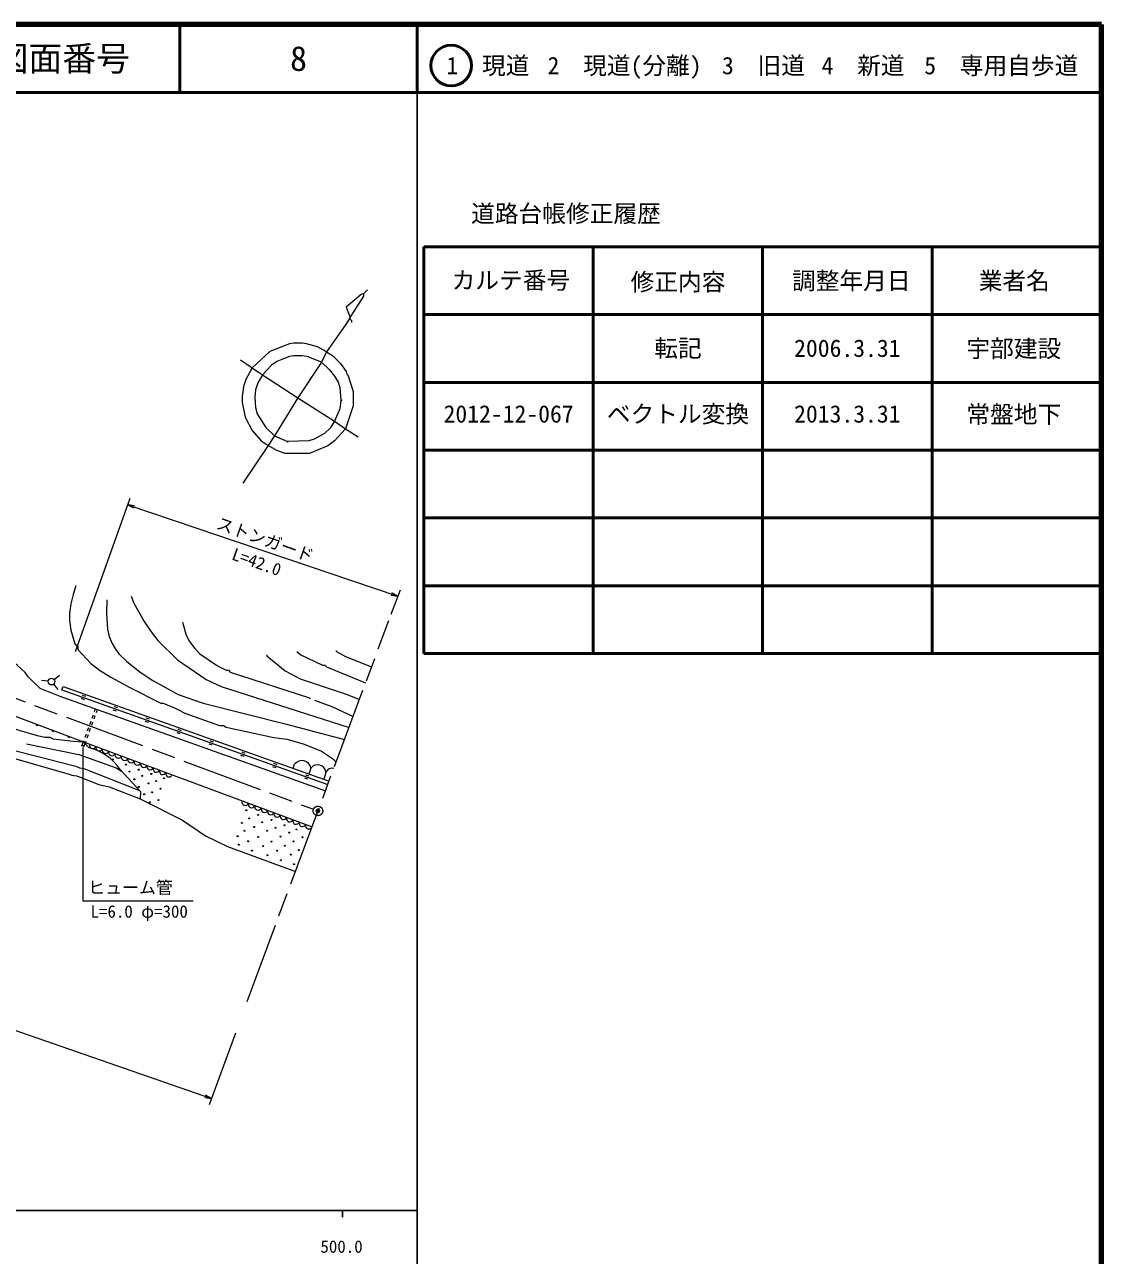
# Model space of a CAD drawing. Units: millimetres, scale not verified. Extents: x 40000 to 680000, y 20000 to 380000.
# Drawn here: x 521062 to 680000, y 198357 to 380000 of the extents above; entities that cross this region are included whole.
import ezdxf
from ezdxf.enums import TextEntityAlignment as Align

# ---------------------------------------------------------------- set-up
doc = ezdxf.new("R2010")
doc.units = ezdxf.units.MM
doc.header["$LTSCALE"] = 1000
doc.header["$PDMODE"] = 32
doc.header["$PDSIZE"] = 500
doc.linetypes.add('CHAIN', pattern=[18.5, 12, -1.5, 3.5, -1.5])
for name, color, linetype, lineweight in [('M-BGD', 7, 'Continuous', 13), ('M-BMK', 2, 'CHAIN', 13), ('M-STR-HTXT', 7, 'Continuous', 13), ('M-TTL', 2, 'Continuous', 140), ('M-TTL-BAND', 7, 'Continuous', 25), ('M-TTL-FRAM', 2, 'Continuous', 50), ('M-TTL-LINE', 7, 'Continuous', 50)]:
    doc.layers.add(name, color=color, linetype=linetype, lineweight=lineweight)
doc.layers.add('M-OTRS', color=6, linetype='Continuous')
doc.layers.add('M-TTL-TXT', color=7, linetype='Continuous')
doc.styles.add('ＭＳ ゴシック', font='')
doc.styles.get('ＭＳ ゴシック').set_extended_font_data('MS Gothic')

# ---------------------------------------------------------------- blocks, each defined once
blk = doc.blocks.new('電力柱1')
at = {"color": 7, "linetype": 'Continuous', "lineweight": 13}
for p, q in [((-0.49, 0.061), (-1.483, 0.18)), ((0.4, 0.311), (1.186, 0.93)), ((0.316, -0.391), (0.934, -1.176))]:
    blk.add_line(p, q, dxfattribs=at)
blk.add_circle((0.007, 0.002), 0.5, dxfattribs=at)
blk = doc.blocks.new('open_arrow')
at = {"color": 0, "linetype": 'Continuous', "lineweight": -2}
blk.add_lwpolyline([(7.5, 1.25), (0, 0), (7.5, -1.25)], dxfattribs=at)

msp = doc.modelspace()

# ---------------------------------------------------------------- linework, layer by layer
at = {"layer": 'M-BGD'}
for p, q in [((571653, 340840), (571145, 340332)), ((565642, 331696), (564880, 330172)), ((552942, 330511), (554635, 329325)), ((554635, 329325), (556159, 328309)), ((564880, 330172), (561409, 324923)), ((556159, 328309), (561409, 324923)), ((561409, 324923), (557937, 319335)), ((561409, 324923), (566827, 321451)), ((567759, 324584), (567928, 324584)), ((566827, 321451), (568436, 320351)), ((568436, 320351), (570299, 319165)), ((557006, 317895), (553281, 312307)), ((557937, 319335), (557006, 317895)), ((557937, 319335), (559885, 318488)), ((559885, 318488), (559885, 318319)), ((528897, 288262), (528897, 287754)), ((528897, 287754), (530844, 285722)), ((521606, 283742), (523299, 282065)), ((533807, 283690), (536601, 282166)), ((509024, 281882), (529745, 274170)), ((523299, 282065), (526237, 280896)), ((526572, 281838), (526740, 282309)), ((526572, 281838), (565818, 267868)), ((526740, 282309), (565993, 268336)), ((526237, 280896), (565469, 266930)), ((529389, 280570), (529860, 280402)), ((529557, 281041), (530028, 280873)), ((531157, 278083), (530987, 277613)), ((531440, 277983), (531270, 277512)), ((531496, 279024), (531327, 278554)), ((531779, 278923), (531609, 278453)), ((534100, 278893), (534571, 278726)), ((534267, 279364), (534739, 279197)), ((530478, 276202), (530308, 275732)), ((530761, 276101), (530591, 275631)), ((530818, 277143), (530648, 276672)), ((531100, 277042), (530930, 276572)), ((538810, 277216), (539281, 277049)), ((538978, 277688), (539449, 277520)), ((559715, 276747), (568287, 274502)), ((529799, 274321), (529630, 273850)), ((530139, 275261), (529969, 274791)), ((530421, 275161), (530252, 274690)), ((543521, 275540), (543992, 275372)), ((543688, 276011), (544159, 275843)), ((548399, 274334), (548870, 274166)), ((559800, 274546), (562340, 273784)), ((521361, 273869), (529066, 272260)), ((529630, 273850), (529528, 273567)), ((529745, 274170), (563489, 261610)), ((529745, 274170), (530579, 273269)), ((529912, 273750), (529809, 273464)), ((530082, 274220), (529912, 273750)), ((548231, 273863), (548702, 273695)), ((553109, 272657), (553580, 272489)), ((562340, 273784), (564880, 272768)), ((564880, 272768), (566489, 271667)), ((529066, 272260), (534569, 270313)), ((552942, 272186), (553413, 272018)), ((557820, 270980), (558291, 270813)), ((560722, 270212), (560923, 270832)), ((566489, 271667), (567031, 271125)), ((527627, 269381), (528050, 269212)), ((528643, 270567), (529151, 270313)), ((534569, 270313), (535364, 269836)), ((535146, 270071), (538166, 266808)), ((557652, 270509), (558123, 270341)), ((562362, 268832), (562833, 268665)), ((562530, 269303), (563001, 269136)), ((563322, 270280), (563036, 269389)), ((565541, 269694), (565240, 268604)), ((538166, 266808), (538125, 265741)), ((538125, 265741), (544375, 262587)), ((544375, 262587), (547751, 260261)), ((547751, 260261), (551034, 258704)), ((551034, 258704), (561036, 255019))]:
    msp.add_line(p, q, dxfattribs=at)
at = {"layer": 'M-BGD', "linetype": 'CHAIN'}
msp.add_line((553897, 235838), (574826, 292069), dxfattribs=at)
at = {"layer": 'M-BGD'}
for points in [[(571145, 340332), (570722, 340163), (568521, 338300), (569113, 336776)], [(569113, 336776), (571145, 339909), (571145, 340332)], [(569113, 336776), (568436, 335675), (565642, 331696)], [(569367, 336014), (569367, 336268), (569113, 336522), (569113, 336776)], [(565642, 331696), (564287, 332458), (562679, 332881), (562086, 332966), (560816, 332966), (560139, 332881), (557260, 331781), (554635, 329325)], [(564880, 330172), (562763, 331019), (562001, 331103), (560731, 331103), (560139, 331019), (559038, 330595), (558276, 330257), (557514, 329749), (556159, 328309)], [(565642, 331696), (566489, 331188), (567674, 330003), (568521, 328817), (568605, 328394), (568775, 328309), (569537, 325854), (569537, 323737), (568436, 320351)], [(554635, 329325), (553704, 327632), (553365, 326616), (553196, 325092), (553196, 324245), (553619, 322044), (554635, 320097), (555990, 318573), (557006, 317895)], [(564880, 330172), (566065, 329071), (566827, 328140), (567335, 327209), (567589, 326447), (567759, 324584)], [(556159, 328309), (555482, 327124), (555143, 326108), (555059, 325007), (555143, 323483), (555397, 322552), (556667, 320520), (557937, 319335)], [(567759, 324584), (567589, 323314), (566827, 321451)], [(568436, 320351), (566827, 318573), (565811, 317811), (563102, 316710), (559546, 316710), (558276, 317133), (557006, 317895)], [(566827, 321451), (566150, 320435), (565303, 319673), (563779, 318827), (563017, 318573), (559885, 318488)], [(528643, 297152), (528219, 295882), (527881, 294527), (527711, 293088), (527711, 292072), (527881, 290633), (528473, 288601), (528897, 288262)], [(533215, 295120), (533130, 293088), (533299, 290802), (533553, 289701), (533977, 288685), (534485, 287839), (534993, 287161), (536093, 286061), (538125, 284452), (539988, 283182), (543713, 281150), (547439, 279880), (559715, 276747)], [(536771, 295628), (537194, 294612), (538718, 291903), (539734, 290379), (540750, 289109), (543629, 286230), (547862, 283351), (550063, 282335), (568944, 276266)], [(544391, 291818), (544899, 289871), (545407, 288939), (546169, 287923), (546931, 287161), (549386, 285468), (549809, 285214)], [(561239, 287500), (561832, 286992), (565049, 285468), (565388, 285468), (565642, 285214), (571388, 282833)], [(566997, 287669), (567081, 287500), (568436, 286738), (572276, 285218)], [(530844, 285722), (532114, 284706), (533807, 283690)], [(549809, 285214), (550825, 284706), (551164, 284706), (551418, 284452), (563102, 280642), (563271, 280557)], [(556837, 286992), (556837, 286823), (559546, 284621)], [(559546, 284621), (561747, 283436), (568690, 281150), (570473, 280375)], [(536601, 282166), (541173, 279880), (541512, 279880), (543290, 279118)], [(529718, 274096), (528219, 274207), (525341, 274546), (524833, 274800), (524071, 274800), (522970, 275054), (520261, 275816), (514419, 277848), (508153, 280219)], [(563864, 280303), (566404, 279372), (569546, 277884)], [(543290, 279118), (543798, 278864), (544729, 278356), (549809, 276578), (550402, 276578), (550825, 276324), (557853, 274800), (559800, 274546)], [(506883, 276747), (515858, 273784), (528643, 270567)], [(506545, 275816), (507984, 275223), (508831, 274969), (509339, 274969), (513826, 273445), (516959, 272429), (527627, 269381)], [(528050, 269212), (528727, 269127), (529405, 268873), (532029, 267857), (533553, 267519), (538125, 265741)], [(529151, 270313), (529828, 270228), (538041, 266943)]]:
    msp.add_lwpolyline(points, dxfattribs=at)
for centre in [(534071, 271553), (535986, 270787), (536560, 269762), (537901, 270043), (538408, 269131), (539770, 269424), (541674, 268770), (537259, 268613), (537934, 267486), (539354, 268005), (540480, 268365), (541111, 267216), (538723, 266405), (539556, 265234), (539872, 266698), (540818, 265549), (553793, 264062), (555528, 263364), (553140, 262193), (554221, 262846), (554942, 261584), (556114, 262283), (557510, 262621), (559403, 261832), (552509, 260210), (553523, 261021), (555528, 260120), (556857, 261021), (558096, 261472), (558817, 260165), (560101, 260751), (561205, 261224), (562061, 260075), (552690, 258971), (554041, 259467), (554627, 258093), (556294, 258769), (557510, 259422), (558344, 258070), (559493, 258814), (560732, 259444), (561543, 258183), (556925, 257417), (558884, 256674), (560349, 257507), (560822, 256088)]:
    msp.add_circle(centre, 75, dxfattribs=at)
for centre, radius, start, end in [((515242, 279297), 7763, 34.93142, 81.30939), ((522899, 276718), 150, 159.58526, 339.58526), ((525242, 275846), 150, 159.58526, 339.58526), ((527585, 274974), 150, 159.58526, 339.58526), ((529602, 273333), 246, 2.70021, 132.80174), ((528801, 265869), 7611, 33.51195, 76.48821), ((531151, 273646), 500, 159.59454, 339.57598), ((532088, 273298), 500, 159.59454, 339.57598), ((533026, 272949), 500, 159.59454, 339.57598), ((533963, 272600), 500, 159.59454, 339.57598), ((534900, 272251), 500, 159.59454, 339.57598), ((535838, 271902), 500, 159.59454, 339.57598), ((536775, 271553), 500, 159.59454, 339.57598), ((537712, 271204), 500, 159.59454, 339.57598), ((538650, 270856), 500, 159.59454, 339.57598), ((539587, 270507), 500, 159.59454, 339.57598), ((562008, 270056), 1334, 9.66455, 144.42482), ((564310, 269525), 1243, 7.83336, 142.59363), ((540524, 270158), 500, 159.59454, 339.57598), ((541462, 269809), 500, 159.59454, 339.57598), ((542399, 269460), 500, 159.59454, 339.57598), ((566465, 269230), 1034, 76.85268, 153.31861), ((553647, 265274), 500, 159.59454, 339.57598), ((554585, 264925), 500, 159.59454, 339.57598), ((555522, 264576), 500, 159.59454, 339.57598), ((556459, 264227), 500, 159.59454, 339.57598), ((557397, 263878), 500, 159.59454, 339.57598), ((558334, 263529), 500, 159.59454, 339.57598), ((559271, 263180), 500, 159.59454, 339.57598), ((560209, 262831), 500, 159.59454, 339.57598), ((561146, 262483), 500, 159.59454, 339.57598), ((562083, 262134), 500, 159.59454, 339.57598), ((563021, 261785), 500, 159.59454, 339.57598)]:
    msp.add_arc(centre, radius, start, end, dxfattribs=at)
at = {"layer": 'M-BMK'}
msp.add_line((509892, 284226), (563705, 264198), dxfattribs=at)
msp.add_circle((564361, 263953), 700, dxfattribs=at)
at = {"layer": 'M-OTRS'}
msp.add_point((564361, 263953), dxfattribs=at)
at = {"layer": 'M-STR-HTXT'}
for p, q in [((528585, 287491), (536630, 310092)), ((536295, 309150), (576170, 295638)), ((575178, 293005), (576523, 296574)), ((455148, 253900), (548663, 221508)), ((552181, 231141), (548319, 220568))]:
    msp.add_line(p, q, dxfattribs=at)
msp.add_lwpolyline([(529656, 273332), (529656, 250680), (545927, 250680)], dxfattribs=at)
at = {"layer": 'M-TTL'}
for p, q in [((680000, 380000), (40000, 380000)), ((680000, 20000), (680000, 380000))]:
    msp.add_line(p, q, dxfattribs=at)
at = {"layer": 'M-TTL-BAND'}
for p, q in [((579000, 20000), (579000, 370000)), ((40000, 205000), (579000, 205000)), ((568000, 205000), (568000, 204000))]:
    msp.add_line(p, q, dxfattribs=at)
at = {"layer": 'M-TTL-FRAM'}
for p, q in [((580000, 347197), (580000, 287197)), ((580000, 347197), (680000, 347197)), ((580000, 287197), (680000, 287197))]:
    msp.add_line(p, q, dxfattribs=at)
at = {"layer": 'M-TTL-LINE'}
for p, q in [((543997, 380000), (543997, 370000)), ((579000, 380000), (579000, 370000)), ((40000, 370000), (680000, 370000)), ((605000, 347197), (605000, 287197)), ((630000, 347197), (630000, 287197)), ((655000, 347197), (655000, 287197)), ((580000, 337197), (680000, 337197)), ((580000, 327197), (680000, 327197)), ((580000, 317197), (680000, 317197)), ((580000, 307197), (680000, 307197)), ((580000, 297197), (680000, 297197))]:
    msp.add_line(p, q, dxfattribs=at)
msp.add_circle((584031, 373958), 3000, dxfattribs=at)

# ---------------------------------------------------------------- block references
at = {"layer": 'M-BGD', "xscale": 1000, "yscale": 1000}
msp.add_blockref('電力柱1', (525029, 283042), dxfattribs=at)
at = {"layer": 'M-STR-HTXT', "xscale": 133, "yscale": 133}
for p, rotation in [((536295, 309150), 341.3), ((576170, 295638), 161.3), ((548663, 221508), 160.9)]:
    msp.add_blockref('open_arrow', p, dxfattribs=dict(at, rotation=rotation))
at = {"layer": 'M-STR-HTXT', "rotation": 270}
msp.add_blockref('open_arrow', (529656, 273332), dxfattribs=at)

# ---------------------------------------------------------------- texts
at = {"layer": 'M-STR-HTXT', "style": 'ＭＳ ゴシック'}
for s, p in [('ストンガード', (556085, 302636)), ('L=42.0', (554832, 299322))]:
    msp.add_text(s, height=1833, rotation=340.405, dxfattribs=at).set_placement(p, align=Align.BOTTOM_CENTER)
for s, p in [('ヒューム管', (536685, 251180)), ('L=6.0 φ=300', (537979, 247646))]:
    msp.add_text(s, height=1833, dxfattribs=at).set_placement(p, align=Align.BOTTOM_CENTER)
at = {"layer": 'M-TTL-BAND', "style": 'ＭＳ ゴシック'}
msp.add_text('500.0', height=1833, dxfattribs=at).set_placement((567844, 198195), align=Align.BOTTOM_CENTER)
at = {"layer": 'M-TTL-TXT', "style": 'ＭＳ ゴシック'}
for s, height, p in [('図面番号', 3666, (526622, 375000)), ('8', 3666, (561497, 375000)), ('1\u3000現道', 2566, (589448, 373958)), ('2\u3000現道(分離)', 2566, (609619, 373958)), ('3\u3000旧道', 2566, (630121, 373958)), ('4\u3000新道', 2566, (644824, 373958)), ('5\u3000専用自歩道', 2566, (665228, 373958)), ('道路台帳修正履歴', 2566, (600968, 352113)), ('カルテ番号', 2566, (592839, 342277)), ('修正内容', 2566, (617509, 342023)), ('調整年月日', 2566, (643089, 342197)), ('業者名', 2566, (667134, 342197)), ('転記', 2566, (617500, 332245)), ('2006.3.31', 2566, (642500, 332245)), ('宇部建設', 2566, (667077, 332189))]:
    msp.add_text(s, height=height, dxfattribs=at).set_placement(p, align=Align.MIDDLE_CENTER)
for s, p in [('2012-12-067', (592500, 320495)), ('ベクトル変換', (617500, 320495)), ('2013.3.31', (642500, 320495)), ('常盤地下', (667077, 320439))]:
    msp.add_text(s, height=2566, dxfattribs=at).set_placement(p, align=Align.BOTTOM_CENTER)

doc.saveas('drawing.dxf')
